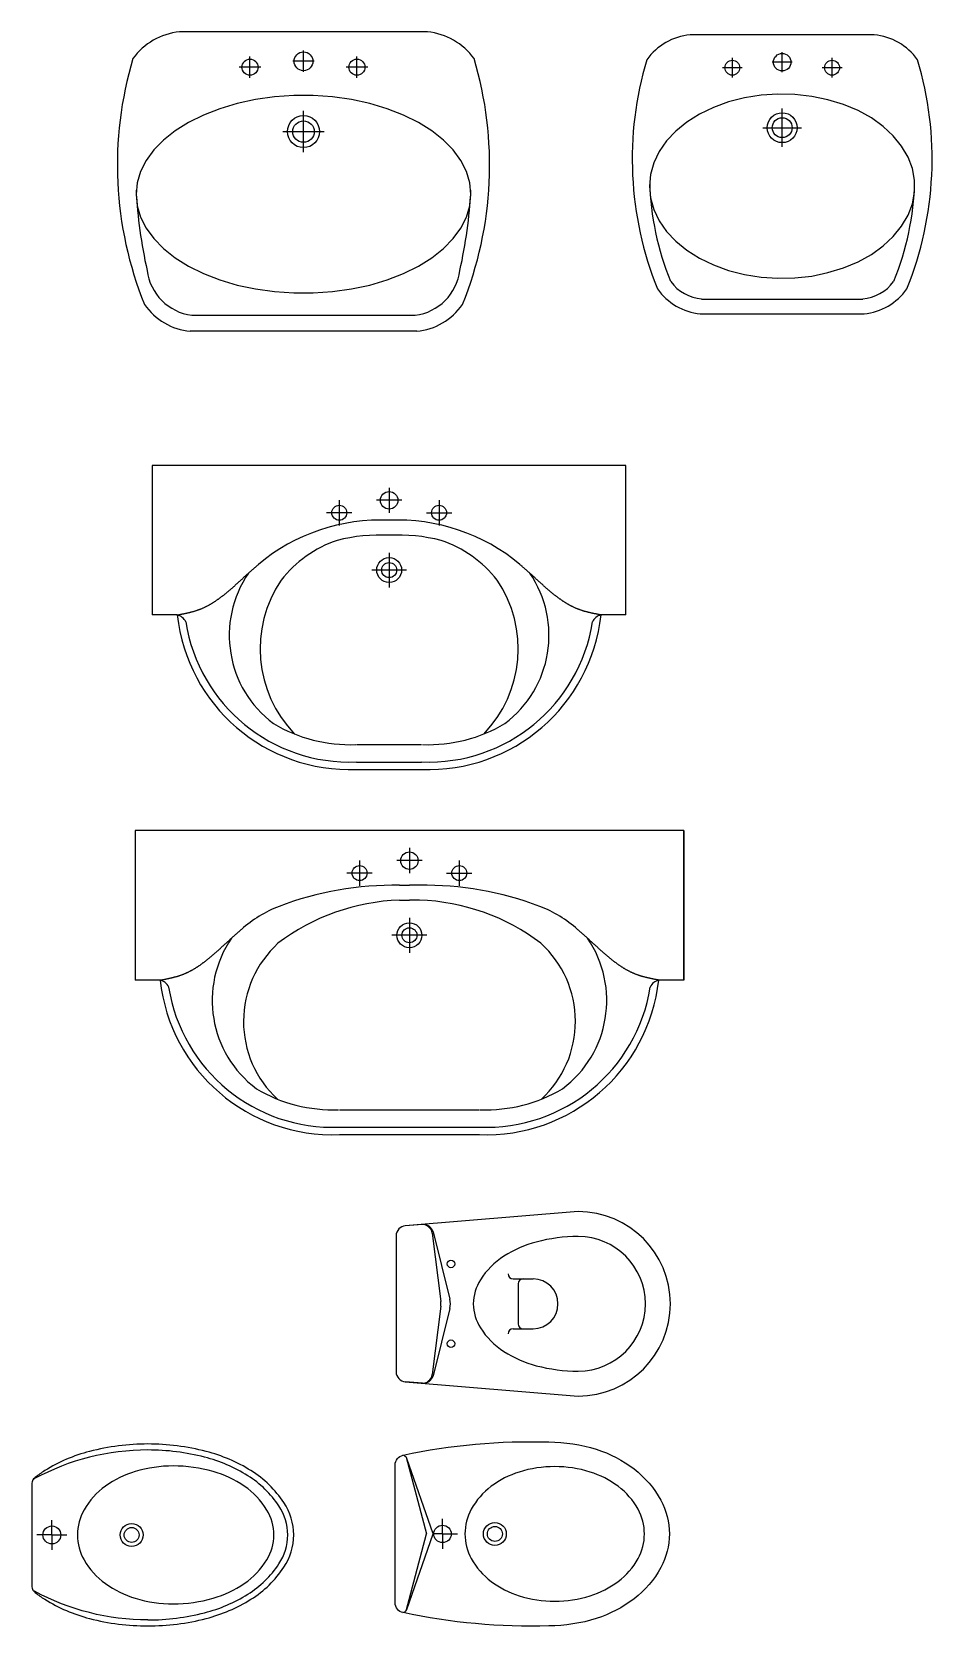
# Model space of a CAD drawing. Header units: millimetres. Extents: x 4.57 to 13.56, y 2.92 to 9.59.
# Drawn here: x 7.238 to 9.044, y 2.928 to 6.127 of the extents above; entities that cross this region are included whole.
import ezdxf

# ---------------------------------------------------------------- set-up
doc = ezdxf.new("R2010")
doc.units = ezdxf.units.MM

msp = doc.modelspace()

# ---------------------------------------------------------------- linework, layer by layer
at = {"color": 18, "true_color": 0x000000}
for p, q in [((8.0316, 6.1266), (7.5343, 6.1266)), ((8.9276, 6.1208), (8.5585, 6.1208)), ((7.6757, 6.0344), (7.6757, 6.0773)), ((7.783, 6.0462), (7.783, 6.0891)), ((7.8902, 6.0344), (7.8902, 6.0773)), ((8.7431, 6.0458), (8.7431, 6.0858)), ((7.6972, 6.0558), (7.6543, 6.0558)), ((7.8044, 6.0676), (7.7615, 6.0676)), ((7.9117, 6.0558), (7.8688, 6.0558)), ((8.6631, 6.0548), (8.6231, 6.0548)), ((8.6431, 6.0348), (8.6431, 6.0748)), ((8.7631, 6.0658), (8.7231, 6.0658)), ((8.8631, 6.0548), (8.8231, 6.0548)), ((8.8431, 6.0348), (8.8431, 6.0748)), ((7.783, 5.8853), (7.783, 5.968)), ((8.7431, 5.8958), (8.7431, 5.973)), ((7.7416, 5.9266), (7.8244, 5.9266)), ((8.7045, 5.9344), (8.7816, 5.9344)), ((8.5815, 5.5907), (8.9046, 5.5907)), ((7.559, 5.558), (8.007, 5.558)), ((8.5787, 5.5608), (8.9074, 5.5608)), ((8.01, 5.526), (7.556, 5.526)), ((8.4298, 5.2568), (7.4798, 5.2568)), ((7.4798, 5.2568), (7.4798, 4.9568)), ((8.4298, 4.9568), (8.4298, 5.2568)), ((7.8548, 5.1872), (7.8548, 5.1364)), ((7.9802, 5.1868), (7.9294, 5.1868)), ((7.9548, 5.2122), (7.9548, 5.1614)), ((8.0548, 5.1872), (8.0548, 5.1364)), ((7.8802, 5.1618), (7.8294, 5.1618)), ((8.0294, 5.1618), (8.0802, 5.1618)), ((7.9548, 5.0818), (7.9548, 5.0118)), ((7.9898, 5.0468), (7.9198, 5.0468)), ((7.5298, 4.9568), (7.4798, 4.9568)), ((8.4298, 4.9568), (8.3798, 4.9568)), ((7.8896, 4.6968), (8.02, 4.6968)), ((7.8896, 4.6618), (8.02, 4.6618)), ((7.8896, 4.6468), (8.02, 4.6468)), ((8.5455, 4.5243), (7.4455, 4.5243)), ((7.4455, 4.5243), (7.4455, 4.2243)), ((8.5455, 4.2243), (8.5455, 4.5243)), ((8.5455, 4.5243), (8.5455, 4.2243)), ((7.9955, 4.4893), (7.9955, 4.4385)), ((7.8955, 4.4643), (7.8955, 4.4135)), ((8.0209, 4.4639), (7.9701, 4.4639)), ((8.0955, 4.4643), (8.0955, 4.4135)), ((7.9209, 4.4389), (7.8701, 4.4389)), ((7.9757, 4.4148), (7.9955, 4.4148)), ((8.0154, 4.4148), (7.9955, 4.4148)), ((8.0701, 4.4389), (8.1209, 4.4389)), ((7.9757, 4.3848), (7.9955, 4.3848)), ((8.0154, 4.3848), (7.9955, 4.3848)), ((7.9955, 4.3493), (7.9955, 4.2793)), ((8.0305, 4.3143), (7.9605, 4.3143)), ((7.4955, 4.2243), (7.4455, 4.2243)), ((8.5455, 4.2243), (8.4955, 4.2243)), ((7.8553, 3.9643), (8.1358, 3.9643)), ((7.8553, 3.9293), (8.1358, 3.9293)), ((7.8553, 3.9143), (8.1358, 3.9143)), ((8.0219, 3.7341), (7.9872, 3.7313)), ((8.0197, 3.734), (7.9872, 3.7313)), ((8.0412, 3.7165), (8.0582, 3.5797)), ((8.0429, 3.719), (8.0764, 3.5844)), ((8.2034, 3.6248), (8.2434, 3.6248)), ((8.2134, 3.6148), (8.2134, 3.5748)), ((8.2234, 3.6248), (8.2434, 3.6248)), ((8.0582, 3.5698), (8.0412, 3.4331)), ((8.0764, 3.5651), (8.0429, 3.4305)), ((8.2134, 3.5748), (8.2134, 3.5348)), ((8.2034, 3.5248), (8.2434, 3.5248)), ((8.2234, 3.5248), (8.2434, 3.5248)), ((8.0219, 3.4154), (7.9872, 3.4183)), ((8.0197, 3.4156), (7.9872, 3.4183)), ((7.9886, 3.2672), (8.03, 3.1132)), ((8.0428, 3.1132), (7.99, 3.2646)), ((7.2783, 3.1111), (7.2783, 3.1411)), ((8.0618, 3.1132), (8.0618, 3.1432)), ((7.2783, 3.1111), (7.2483, 3.1111)), ((7.2783, 3.1111), (7.2783, 3.0811)), ((7.2783, 3.1111), (7.3083, 3.1111)), ((7.9886, 2.9592), (8.03, 3.1132)), ((7.99, 2.9618), (8.0428, 3.1132)), ((8.0618, 3.1132), (8.0428, 3.1132)), ((8.0618, 3.1132), (8.0918, 3.1132)), ((8.0618, 3.1132), (8.0618, 3.0832))]:
    msp.add_line(p, q, dxfattribs=at)
at = {"color": 18, "true_color": 0x000000, "flags": 128}
for points in [[(7.4472, 5.8008), (7.4495, 5.7778), (7.4562, 5.7551), (7.4674, 5.733), (7.4829, 5.7118), (7.5024, 5.6919), (7.5257, 5.6734), (7.5525, 5.6566), (7.5825, 5.6418), (7.6151, 5.6291), (7.65, 5.6188), (7.6867, 5.6109), (7.7247, 5.6055), (7.7635, 5.6029), (7.8025, 5.6029), (7.8413, 5.6055), (7.8793, 5.6109), (7.916, 5.6188), (7.9509, 5.6291), (7.9835, 5.6418), (8.0134, 5.6566), (8.0402, 5.6734), (8.0636, 5.6919), (8.0831, 5.7118), (8.0985, 5.733), (8.1097, 5.7551), (8.1165, 5.7778), (8.1188, 5.8008), (8.1165, 5.8238), (8.1097, 5.8465), (8.0985, 5.8686), (8.0831, 5.8898), (8.0636, 5.9097), (8.0402, 5.9282), (8.0134, 5.945), (7.9835, 5.9598), (7.9509, 5.9725), (7.916, 5.9829), (7.8793, 5.9907), (7.8413, 5.9961), (7.8025, 5.9987), (7.7635, 5.9987), (7.7247, 5.9961), (7.6867, 5.9907), (7.65, 5.9829), (7.6151, 5.9725), (7.5825, 5.9598), (7.5525, 5.945), (7.5257, 5.9282), (7.5024, 5.9097), (7.4829, 5.8898), (7.4674, 5.8686), (7.4562, 5.8465), (7.4495, 5.8238)], [(8.4771, 5.8171), (8.4792, 5.7934), (8.4858, 5.7702), (8.4965, 5.7477), (8.5113, 5.7263), (8.5299, 5.7065), (8.552, 5.6885), (8.5772, 5.6725), (8.6052, 5.659), (8.6354, 5.648), (8.6674, 5.6398), (8.7006, 5.6346), (8.7345, 5.6323), (8.7686, 5.6331), (8.8023, 5.6368), (8.8349, 5.6436), (8.8661, 5.6532), (8.8952, 5.6654), (8.9219, 5.6802), (8.9456, 5.6972), (8.966, 5.7162), (8.9827, 5.7369), (8.9955, 5.7588), (9.0042, 5.7817), (9.0085, 5.8052), (9.0085, 5.8289), (9.0042, 5.8524), (8.9955, 5.8753), (8.9827, 5.8973), (8.966, 5.9179), (8.9456, 5.9369), (8.9219, 5.9539), (8.8952, 5.9687), (8.8661, 5.981), (8.8349, 5.9905), (8.8023, 5.9973), (8.7686, 6.0011), (8.7345, 6.0018), (8.7006, 5.9996), (8.6674, 5.9943), (8.6354, 5.9861), (8.6052, 5.9751), (8.5772, 5.9616), (8.552, 5.9457), (8.5299, 5.9276), (8.5113, 5.9078), (8.4965, 5.8864), (8.4858, 5.864), (8.4792, 5.8407)]]:
    msp.add_lwpolyline(points, close=True, dxfattribs=at)
at = {"color": 18, "true_color": 0x000000}
for points in [[(7.9872, 3.4183), (8.3338, 3.3898, 1), (8.3338, 3.7598), (7.9872, 3.7313, 0.390393), (7.9688, 3.7114), (7.9688, 3.4382, 0.390393)], [(7.9668, 2.9748), (7.9668, 3.2516, -0.353669), (7.9826, 3.2712, -0.060433), (8.2752, 3.2977, -0.07695), (8.3703, 3.2829, -0.086815), (8.446, 3.2435, -0.105749), (8.4996, 3.1808, -0.125559), (8.5168, 3.1132, -0.125559), (8.4996, 3.0457, -0.105749), (8.446, 2.983, -0.086815), (8.3703, 2.9435, -0.07695), (8.2752, 2.9288, -0.060433), (7.9826, 2.9553, -0.353669)], [(7.2393, 3.2197, 0.113859), (7.2383, 3.2153), (7.2383, 3.0069, 0.113859), (7.2393, 3.0025, 0.113386), (7.2449, 2.9955, 0.026939), (7.2641, 2.9821, 0.076395), (7.354, 2.9435, 0.06333), (7.4708, 2.9286, 0.06333), (7.5877, 2.9435, 0.076395), (7.6776, 2.9821, 0.107132), (7.7437, 3.0463, 0.147539), (7.7633, 3.1111, 0.147539), (7.7437, 3.1759, 0.107132), (7.6776, 3.2402, 0.076395), (7.5877, 3.2787, 0.06333), (7.4708, 3.2936, 0.06333), (7.354, 3.2787, 0.076395), (7.2641, 3.2402, 0.026939), (7.2449, 3.2267, 0.113386)], [(8.2868, 2.9782, 0.075445), (8.3578, 2.989, 0.085783), (8.4141, 3.0178, 0.10607), (8.454, 3.0637, 0.126822), (8.4668, 3.1132, 0.126822), (8.454, 3.1628, 0.10607), (8.4141, 3.2087, 0.085783), (8.3578, 3.2374, 0.075445), (8.2868, 3.2482, 0.075445), (8.2158, 3.2374, 0.085783), (8.1595, 3.2087, 0.10607), (8.1196, 3.1628, 0.126822), (8.1068, 3.1132, 0.126822), (8.1196, 3.0637, 0.10607), (8.1595, 3.0178, 0.085783), (8.2158, 2.989, 0.075445)]]:
    msp.add_lwpolyline(points, format="xyb", close=True, dxfattribs=at)
for points in [[(8.3338, 3.7098, 0.065076), (8.2499, 3.6988, 0.077867), (8.1851, 3.6702, 0.107177), (8.1378, 3.623, 0.144223), (8.1236, 3.5748, 0.144223), (8.1378, 3.5266, 0.107177), (8.1851, 3.4793, 0.077867), (8.2499, 3.4507, 0.065076), (8.3338, 3.4398, 0.065076)], [(7.4708, 3.2816, 0.124428), (7.2435, 3.2241, 2.273585)], [(7.7513, 3.1111, 0.147539), (7.7337, 3.1692, 0.107132), (7.6713, 3.23, 0.076395), (7.5847, 3.2671, 0.06333), (7.4708, 3.2816, 0.06333)], [(7.5217, 3.2495, 0.072539), (7.4457, 3.2384, 0.083708), (7.3858, 3.2089, 0.106587), (7.3429, 3.1615, 0.131335), (7.3295, 3.1111, 0.131773), (7.3429, 3.0609, 0.106587), (7.3858, 3.0135, 0.083708), (7.4457, 2.984, 0.072539), (7.5217, 2.9729, 0.072586)], [(7.5217, 2.9729, 0.069329), (7.6018, 2.9841, 0.081285), (7.6643, 3.0135, 0.106983), (7.7095, 3.0613, 0.137094), (7.7234, 3.1111, 0.136637), (7.7095, 3.1611, 0.106983), (7.6643, 3.2089, 0.081285), (7.6018, 3.2383, 0.069329), (7.5217, 3.2495, 0.069374)], [(7.4708, 2.9406, 0.06333), (7.5847, 2.9551, 0.076395), (7.6713, 2.9922, 0.107132), (7.7337, 3.053, 0.147539), (7.7513, 3.1111, 0.147539)], [(7.4708, 2.9406, -0.124428), (7.2435, 2.9981, -2.273585)]]:
    msp.add_lwpolyline(points, format="xyb", dxfattribs=at)
for points in [[(7.5298, 4.9568, 0), (7.5308, 4.957, 0), (7.5318, 4.9572, 0), (7.5328, 4.9574, 0), (7.5338, 4.9576, 0), (7.5348, 4.9578, 0), (7.5358, 4.958, 0), (7.5368, 4.9582, 0), (7.5378, 4.9584, 0), (7.5389, 4.9586, 0), (7.5399, 4.9588, 0), (7.5409, 4.959, 0), (7.5419, 4.9592, 0), (7.5429, 4.9594, 0), (7.5439, 4.9596, 0), (7.5449, 4.9598, 0), (7.5459, 4.96, 0), (7.5469, 4.9602, 0), (7.5479, 4.9604, 0), (7.5489, 4.9606, 0), (7.5499, 4.9609, 0), (7.5509, 4.9611, 0), (7.5519, 4.9613, 0), (7.5529, 4.9615, 0), (7.5539, 4.9618, 0), (7.5549, 4.962, 0), (7.5558, 4.9623, 0), (7.5568, 4.9625, 0), (7.5578, 4.9628, 0), (7.5588, 4.963, 0), (7.5598, 4.9633, 0), (7.5608, 4.9635, 0), (7.5617, 4.9638, 0), (7.5627, 4.9641, 0), (7.5637, 4.9644, 0), (7.5647, 4.9647, 0), (7.5656, 4.965, 0), (7.5666, 4.9652, 0), (7.5676, 4.9656, 0), (7.5685, 4.9659, 0), (7.5695, 4.9662, 0), (7.5704, 4.9665, 0), (7.5714, 4.9668, 0), (7.5723, 4.9672, 0), (7.5733, 4.9675, 0), (7.5742, 4.9679, 0), (7.5752, 4.9682, 0), (7.5761, 4.9686, 0), (7.577, 4.969, 0), (7.578, 4.9693, 0), (7.5789, 4.9697, 0), (7.5798, 4.9701, 0), (7.5807, 4.9705, 0), (7.5817, 4.9709, 0), (7.5826, 4.9713, 0), (7.5835, 4.9717, 0), (7.5844, 4.9722, 0), (7.5853, 4.9726, 0), (7.5862, 4.973, 0), (7.5871, 4.9735, 0), (7.588, 4.9739, 0), (7.5889, 4.9744, 0), (7.5898, 4.9749, 0), (7.5907, 4.9753, 0), (7.5916, 4.9758, 0), (7.5925, 4.9763, 0), (7.5933, 4.9768, 0), (7.5942, 4.9773, 0), (7.5951, 4.9778, 0), (7.596, 4.9783, 0), (7.5969, 4.9788, 0), (7.5977, 4.9793, 0), (7.5986, 4.9798, 0), (7.5995, 4.9803, 0), (7.6003, 4.9809, 0), (7.6012, 4.9814, 0), (7.6021, 4.9819, 0), (7.6029, 4.9825, 0), (7.6038, 4.983, 0), (7.6046, 4.9836, 0), (7.6055, 4.9841, 0), (7.6063, 4.9847, 0), (7.6072, 4.9853, 0), (7.608, 4.9858, 0), (7.6088, 4.9864, 0), (7.6097, 4.987, 0), (7.6105, 4.9876, 0), (7.6114, 4.9882, 0), (7.6122, 4.9888, 0), (7.613, 4.9894, 0), (7.6139, 4.99, 0), (7.6147, 4.9906, 0), (7.6155, 4.9912, 0), (7.6163, 4.9918, 0), (7.6172, 4.9924, 0), (7.618, 4.993, 0), (7.6188, 4.9936, 0), (7.6196, 4.9943, 0), (7.6204, 4.9949, 0), (7.6212, 4.9955, 0), (7.6221, 4.9962, 0), (7.6229, 4.9968, 0), (7.6237, 4.9975, 0), (7.6245, 4.9981, 0), (7.6253, 4.9987, 0), (7.6261, 4.9994, 0), (7.6269, 5, 0), (7.6277, 5.0007, 0), (7.6285, 5.0014, 0), (7.6293, 5.002, 0), (7.6301, 5.0027, 0), (7.6309, 5.0034, 0), (7.6317, 5.004, 0), (7.6325, 5.0047, 0), (7.6333, 5.0054, 0), (7.6341, 5.006, 0), (7.6349, 5.0067, 0), (7.6356, 5.0074, 0), (7.6364, 5.0081, 0), (7.6372, 5.0087, 0), (7.638, 5.0094, 0), (7.6388, 5.0101, 0), (7.6396, 5.0108, 0), (7.6404, 5.0115, 0), (7.6411, 5.0122, 0), (7.6419, 5.0129, 0), (7.6427, 5.0135, 0), (7.6435, 5.0142, 0), (7.6443, 5.0149, 0), (7.645, 5.0156, 0), (7.6458, 5.0163, 0), (7.6466, 5.017, 0), (7.6474, 5.0177, 0), (7.6481, 5.0184, 0), (7.6489, 5.0191, 0), (7.6497, 5.0198, 0), (7.6504, 5.0205, 0), (7.6512, 5.0212, 0), (7.652, 5.0219, 0), (7.6528, 5.0226, 0), (7.6535, 5.0233, 0), (7.6543, 5.024, 0), (7.6551, 5.0247, 0), (7.6558, 5.0254, 0), (7.6566, 5.0261, 0), (7.6574, 5.0268, 0), (7.6581, 5.0275, 0), (7.6589, 5.0282, 0), (7.6597, 5.0289, 0), (7.6604, 5.0296, 0), (7.6612, 5.0303, 0), (7.6619, 5.031, 0), (7.6627, 5.0317, 0), (7.6635, 5.0324, 0), (7.6642, 5.0331, 0), (7.665, 5.0338, 0), (7.6658, 5.0345, 0), (7.6665, 5.0352, 0), (7.6673, 5.0359, 0), (7.6681, 5.0366, 0), (7.6688, 5.0373, 0), (7.6696, 5.0379, 0), (7.6703, 5.0386, 0), (7.6711, 5.0393, 0), (7.6719, 5.04, 0), (7.6726, 5.0407, 0), (7.6734, 5.0414, 0), (7.6742, 5.0421, 0), (7.6749, 5.0428, 0), (7.6757, 5.0435, 0), (7.6764, 5.0442, 0), (7.6772, 5.0449, 0), (7.678, 5.0455, 0), (7.6787, 5.0462, 0), (7.6795, 5.0469, 0), (7.6803, 5.0476, 0), (7.681, 5.0483, 0), (7.6818, 5.049, 0), (7.6826, 5.0496, 0), (7.6833, 5.0503, 0), (7.6841, 5.051, 0), (7.6849, 5.0517, 0), (7.6856, 5.0523, 0), (7.6864, 5.053, 0), (7.6872, 5.0537, 0), (7.6879, 5.0544, 0), (7.6887, 5.055, 0), (7.6895, 5.0557, 0), (7.6903, 5.0563, 0), (7.691, 5.057, 0), (7.6918, 5.0577, 0), (7.6926, 5.0583, 0)], [(8.3798, 4.9568, 0), (8.3788, 4.957, 0), (8.3777, 4.9572, 0), (8.3767, 4.9574, 0), (8.3757, 4.9576, 0), (8.3747, 4.9578, 0), (8.3737, 4.958, 0), (8.3727, 4.9582, 0), (8.3717, 4.9584, 0), (8.3707, 4.9586, 0), (8.3697, 4.9588, 0), (8.3687, 4.959, 0), (8.3677, 4.9592, 0), (8.3667, 4.9594, 0), (8.3656, 4.9596, 0), (8.3646, 4.9598, 0), (8.3636, 4.96, 0), (8.3626, 4.9602, 0), (8.3616, 4.9604, 0), (8.3606, 4.9606, 0), (8.3596, 4.9609, 0), (8.3586, 4.9611, 0), (8.3577, 4.9613, 0), (8.3567, 4.9615, 0), (8.3557, 4.9618, 0), (8.3547, 4.962, 0), (8.3537, 4.9623, 0), (8.3527, 4.9625, 0), (8.3517, 4.9628, 0), (8.3507, 4.963, 0), (8.3498, 4.9633, 0), (8.3488, 4.9635, 0), (8.3478, 4.9638, 0), (8.3468, 4.9641, 0), (8.3458, 4.9644, 0), (8.3449, 4.9647, 0), (8.3439, 4.965, 0), (8.3429, 4.9652, 0), (8.342, 4.9656, 0), (8.341, 4.9659, 0), (8.3401, 4.9662, 0), (8.3391, 4.9665, 0), (8.3382, 4.9668, 0), (8.3372, 4.9672, 0), (8.3363, 4.9675, 0), (8.3353, 4.9679, 0), (8.3344, 4.9682, 0), (8.3334, 4.9686, 0), (8.3325, 4.969, 0), (8.3316, 4.9693, 0), (8.3306, 4.9697, 0), (8.3297, 4.9701, 0), (8.3288, 4.9705, 0), (8.3279, 4.9709, 0), (8.327, 4.9713, 0), (8.3261, 4.9717, 0), (8.3251, 4.9722, 0), (8.3242, 4.9726, 0), (8.3233, 4.973, 0), (8.3224, 4.9735, 0), (8.3215, 4.9739, 0), (8.3206, 4.9744, 0), (8.3197, 4.9749, 0), (8.3188, 4.9753, 0), (8.318, 4.9758, 0), (8.3171, 4.9763, 0), (8.3162, 4.9768, 0), (8.3153, 4.9773, 0), (8.3144, 4.9778, 0), (8.3136, 4.9783, 0), (8.3127, 4.9788, 0), (8.3118, 4.9793, 0), (8.3109, 4.9798, 0), (8.3101, 4.9803, 0), (8.3092, 4.9809, 0), (8.3083, 4.9814, 0), (8.3075, 4.9819, 0), (8.3066, 4.9825, 0), (8.3058, 4.983, 0), (8.3049, 4.9836, 0), (8.3041, 4.9841, 0), (8.3032, 4.9847, 0), (8.3024, 4.9853, 0), (8.3015, 4.9858, 0), (8.3007, 4.9864, 0), (8.2998, 4.987, 0), (8.299, 4.9876, 0), (8.2982, 4.9882, 0), (8.2973, 4.9888, 0), (8.2965, 4.9894, 0), (8.2957, 4.99, 0), (8.2948, 4.9906, 0), (8.294, 4.9912, 0), (8.2932, 4.9918, 0), (8.2924, 4.9924, 0), (8.2916, 4.993, 0), (8.2907, 4.9936, 0), (8.2899, 4.9943, 0), (8.2891, 4.9949, 0), (8.2883, 4.9955, 0), (8.2875, 4.9962, 0), (8.2867, 4.9968, 0), (8.2859, 4.9975, 0), (8.285, 4.9981, 0), (8.2842, 4.9987, 0), (8.2834, 4.9994, 0), (8.2826, 5, 0), (8.2818, 5.0007, 0), (8.281, 5.0014, 0), (8.2802, 5.002, 0), (8.2794, 5.0027, 0), (8.2786, 5.0034, 0), (8.2778, 5.004, 0), (8.277, 5.0047, 0), (8.2763, 5.0054, 0), (8.2755, 5.006, 0), (8.2747, 5.0067, 0), (8.2739, 5.0074, 0), (8.2731, 5.0081, 0), (8.2723, 5.0087, 0), (8.2715, 5.0094, 0), (8.2707, 5.0101, 0), (8.27, 5.0108, 0), (8.2692, 5.0115, 0), (8.2684, 5.0122, 0), (8.2676, 5.0129, 0), (8.2668, 5.0135, 0), (8.2661, 5.0142, 0), (8.2653, 5.0149, 0), (8.2645, 5.0156, 0), (8.2637, 5.0163, 0), (8.263, 5.017, 0), (8.2622, 5.0177, 0), (8.2614, 5.0184, 0), (8.2606, 5.0191, 0), (8.2599, 5.0198, 0), (8.2591, 5.0205, 0), (8.2583, 5.0212, 0), (8.2576, 5.0219, 0), (8.2568, 5.0226, 0), (8.256, 5.0233, 0), (8.2552, 5.024, 0), (8.2545, 5.0247, 0), (8.2537, 5.0254, 0), (8.2529, 5.0261, 0), (8.2522, 5.0268, 0), (8.2514, 5.0275, 0), (8.2506, 5.0282, 0), (8.2499, 5.0289, 0), (8.2491, 5.0296, 0), (8.2484, 5.0303, 0), (8.2476, 5.031, 0), (8.2468, 5.0317, 0), (8.2461, 5.0324, 0), (8.2453, 5.0331, 0), (8.2445, 5.0338, 0), (8.2438, 5.0345, 0), (8.243, 5.0352, 0), (8.2422, 5.0359, 0), (8.2415, 5.0366, 0), (8.2407, 5.0373, 0), (8.24, 5.0379, 0), (8.2392, 5.0386, 0), (8.2384, 5.0393, 0), (8.2377, 5.04, 0), (8.2369, 5.0407, 0), (8.2361, 5.0414, 0), (8.2354, 5.0421, 0), (8.2346, 5.0428, 0), (8.2339, 5.0435, 0), (8.2331, 5.0442, 0), (8.2323, 5.0449, 0), (8.2316, 5.0455, 0), (8.2308, 5.0462, 0), (8.23, 5.0469, 0), (8.2293, 5.0476, 0), (8.2285, 5.0483, 0), (8.2277, 5.049, 0), (8.227, 5.0496, 0), (8.2262, 5.0503, 0), (8.2254, 5.051, 0), (8.2247, 5.0517, 0), (8.2239, 5.0523, 0), (8.2231, 5.053, 0), (8.2224, 5.0537, 0), (8.2216, 5.0544, 0), (8.2208, 5.055, 0), (8.2201, 5.0557, 0), (8.2193, 5.0563, 0), (8.2185, 5.057, 0), (8.2177, 5.0577, 0), (8.217, 5.0583, 0)], [(7.4955, 4.2243, 0), (7.4965, 4.2245, 0), (7.4976, 4.2247, 0), (7.4986, 4.2249, 0), (7.4996, 4.2251, 0), (7.5006, 4.2252, 0), (7.5016, 4.2254, 0), (7.5026, 4.2256, 0), (7.5036, 4.2258, 0), (7.5046, 4.226, 0), (7.5056, 4.2262, 0), (7.5066, 4.2264, 0), (7.5076, 4.2266, 0), (7.5087, 4.2268, 0), (7.5097, 4.227, 0), (7.5107, 4.2272, 0), (7.5117, 4.2275, 0), (7.5127, 4.2277, 0), (7.5137, 4.2279, 0), (7.5147, 4.2281, 0), (7.5157, 4.2283, 0), (7.5167, 4.2286, 0), (7.5177, 4.2288, 0), (7.5186, 4.229, 0), (7.5196, 4.2292, 0), (7.5206, 4.2295, 0), (7.5216, 4.2297, 0), (7.5226, 4.23, 0), (7.5236, 4.2302, 0), (7.5246, 4.2305, 0), (7.5256, 4.2307, 0), (7.5265, 4.231, 0), (7.5275, 4.2313, 0), (7.5285, 4.2316, 0), (7.5295, 4.2318, 0), (7.5304, 4.2321, 0), (7.5314, 4.2324, 0), (7.5324, 4.2327, 0), (7.5333, 4.233, 0), (7.5343, 4.2333, 0), (7.5352, 4.2336, 0), (7.5362, 4.234, 0), (7.5371, 4.2343, 0), (7.5381, 4.2346, 0), (7.539, 4.235, 0), (7.54, 4.2353, 0), (7.5409, 4.2357, 0), (7.5419, 4.2361, 0), (7.5428, 4.2364, 0), (7.5437, 4.2368, 0), (7.5447, 4.2372, 0), (7.5456, 4.2376, 0), (7.5465, 4.238, 0), (7.5474, 4.2384, 0), (7.5483, 4.2388, 0), (7.5493, 4.2392, 0), (7.5502, 4.2396, 0), (7.5511, 4.2401, 0), (7.552, 4.2405, 0), (7.5529, 4.241, 0), (7.5538, 4.2414, 0), (7.5547, 4.2419, 0), (7.5556, 4.2423, 0), (7.5565, 4.2428, 0), (7.5573, 4.2433, 0), (7.5582, 4.2438, 0), (7.5591, 4.2442, 0), (7.56, 4.2447, 0), (7.5609, 4.2452, 0), (7.5618, 4.2457, 0), (7.5626, 4.2462, 0), (7.5635, 4.2468, 0), (7.5644, 4.2473, 0), (7.5652, 4.2478, 0), (7.5661, 4.2483, 0), (7.567, 4.2489, 0), (7.5678, 4.2494, 0), (7.5687, 4.2499, 0), (7.5695, 4.2505, 0), (7.5704, 4.251, 0), (7.5712, 4.2516, 0), (7.5721, 4.2522, 0), (7.5729, 4.2527, 0), (7.5738, 4.2533, 0), (7.5746, 4.2539, 0), (7.5755, 4.2545, 0), (7.5763, 4.2551, 0), (7.5771, 4.2556, 0), (7.578, 4.2562, 0), (7.5788, 4.2568, 0), (7.5796, 4.2574, 0), (7.5805, 4.258, 0), (7.5813, 4.2586, 0), (7.5821, 4.2593, 0), (7.5829, 4.2599, 0), (7.5837, 4.2605, 0), (7.5846, 4.2611, 0), (7.5854, 4.2617, 0), (7.5862, 4.2624, 0), (7.587, 4.263, 0), (7.5878, 4.2636, 0), (7.5886, 4.2643, 0), (7.5894, 4.2649, 0), (7.5903, 4.2656, 0), (7.5911, 4.2662, 0), (7.5919, 4.2669, 0), (7.5927, 4.2675, 0), (7.5935, 4.2682, 0), (7.5943, 4.2688, 0), (7.5951, 4.2695, 0), (7.5959, 4.2702, 0), (7.5967, 4.2708, 0), (7.5975, 4.2715, 0), (7.5983, 4.2722, 0), (7.599, 4.2728, 0), (7.5998, 4.2735, 0), (7.6006, 4.2742, 0), (7.6014, 4.2749, 0), (7.6022, 4.2755, 0), (7.603, 4.2762, 0), (7.6038, 4.2769, 0), (7.6046, 4.2776, 0), (7.6053, 4.2783, 0), (7.6061, 4.279, 0), (7.6069, 4.2796, 0), (7.6077, 4.2803, 0), (7.6085, 4.281, 0), (7.6092, 4.2817, 0), (7.61, 4.2824, 0), (7.6108, 4.2831, 0), (7.6116, 4.2838, 0), (7.6123, 4.2845, 0), (7.6131, 4.2852, 0), (7.6139, 4.2859, 0), (7.6147, 4.2866, 0), (7.6154, 4.2873, 0), (7.6162, 4.288, 0), (7.617, 4.2887, 0), (7.6178, 4.2894, 0), (7.6185, 4.2901, 0), (7.6193, 4.2908, 0), (7.6201, 4.2915, 0), (7.6208, 4.2922, 0), (7.6216, 4.2929, 0), (7.6224, 4.2936, 0), (7.6231, 4.2943, 0), (7.6239, 4.295, 0), (7.6247, 4.2956, 0), (7.6254, 4.2963, 0), (7.6262, 4.297, 0), (7.627, 4.2977, 0), (7.6277, 4.2984, 0), (7.6285, 4.2991, 0), (7.6292, 4.2998, 0), (7.63, 4.3005, 0), (7.6308, 4.3012, 0), (7.6315, 4.3019, 0), (7.6323, 4.3026, 0), (7.6331, 4.3033, 0), (7.6338, 4.304, 0), (7.6346, 4.3047, 0), (7.6353, 4.3054, 0), (7.6361, 4.3061, 0), (7.6369, 4.3068, 0), (7.6376, 4.3075, 0), (7.6384, 4.3082, 0), (7.6392, 4.3089, 0), (7.6399, 4.3096, 0), (7.6407, 4.3103, 0), (7.6415, 4.3109, 0), (7.6422, 4.3116, 0), (7.643, 4.3123, 0), (7.6437, 4.313, 0), (7.6445, 4.3137, 0), (7.6453, 4.3144, 0), (7.646, 4.3151, 0), (7.6468, 4.3157, 0), (7.6476, 4.3164, 0), (7.6483, 4.3171, 0), (7.6491, 4.3178, 0), (7.6499, 4.3185, 0), (7.6506, 4.3191, 0), (7.6514, 4.3198, 0), (7.6522, 4.3205, 0), (7.6529, 4.3212, 0), (7.6537, 4.3218, 0), (7.6545, 4.3225, 0), (7.6553, 4.3232, 0), (7.656, 4.3238, 0), (7.6568, 4.3245, 0), (7.6576, 4.3251, 0), (7.6583, 4.3258, 0)], [(8.4955, 4.2243, 0), (8.4945, 4.2245, 0), (8.4935, 4.2247, 0), (8.4925, 4.2249, 0), (8.4915, 4.2251, 0), (8.4905, 4.2252, 0), (8.4895, 4.2254, 0), (8.4885, 4.2256, 0), (8.4875, 4.2258, 0), (8.4864, 4.226, 0), (8.4854, 4.2262, 0), (8.4844, 4.2264, 0), (8.4834, 4.2266, 0), (8.4824, 4.2268, 0), (8.4814, 4.227, 0), (8.4804, 4.2272, 0), (8.4794, 4.2275, 0), (8.4784, 4.2277, 0), (8.4774, 4.2279, 0), (8.4764, 4.2281, 0), (8.4754, 4.2283, 0), (8.4744, 4.2286, 0), (8.4734, 4.2288, 0), (8.4724, 4.229, 0), (8.4714, 4.2292, 0), (8.4704, 4.2295, 0), (8.4695, 4.2297, 0), (8.4685, 4.23, 0), (8.4675, 4.2302, 0), (8.4665, 4.2305, 0), (8.4655, 4.2307, 0), (8.4645, 4.231, 0), (8.4636, 4.2313, 0), (8.4626, 4.2316, 0), (8.4616, 4.2318, 0), (8.4606, 4.2321, 0), (8.4597, 4.2324, 0), (8.4587, 4.2327, 0), (8.4577, 4.233, 0), (8.4568, 4.2333, 0), (8.4558, 4.2336, 0), (8.4549, 4.234, 0), (8.4539, 4.2343, 0), (8.453, 4.2346, 0), (8.452, 4.235, 0), (8.4511, 4.2353, 0), (8.4501, 4.2357, 0), (8.4492, 4.2361, 0), (8.4483, 4.2364, 0), (8.4473, 4.2368, 0), (8.4464, 4.2372, 0), (8.4455, 4.2376, 0), (8.4446, 4.238, 0), (8.4437, 4.2384, 0), (8.4427, 4.2388, 0), (8.4418, 4.2392, 0), (8.4409, 4.2396, 0), (8.44, 4.2401, 0), (8.4391, 4.2405, 0), (8.4382, 4.241, 0), (8.4373, 4.2414, 0), (8.4364, 4.2419, 0), (8.4355, 4.2423, 0), (8.4346, 4.2428, 0), (8.4337, 4.2433, 0), (8.4328, 4.2438, 0), (8.432, 4.2442, 0), (8.4311, 4.2447, 0), (8.4302, 4.2452, 0), (8.4293, 4.2457, 0), (8.4284, 4.2462, 0), (8.4276, 4.2468, 0), (8.4267, 4.2473, 0), (8.4258, 4.2478, 0), (8.425, 4.2483, 0), (8.4241, 4.2489, 0), (8.4233, 4.2494, 0), (8.4224, 4.2499, 0), (8.4215, 4.2505, 0), (8.4207, 4.251, 0), (8.4198, 4.2516, 0), (8.419, 4.2522, 0), (8.4181, 4.2527, 0), (8.4173, 4.2533, 0), (8.4165, 4.2539, 0), (8.4156, 4.2545, 0), (8.4148, 4.2551, 0), (8.4139, 4.2556, 0), (8.4131, 4.2562, 0), (8.4123, 4.2568, 0), (8.4114, 4.2574, 0), (8.4106, 4.258, 0), (8.4098, 4.2586, 0), (8.409, 4.2593, 0), (8.4081, 4.2599, 0), (8.4073, 4.2605, 0), (8.4065, 4.2611, 0), (8.4057, 4.2617, 0), (8.4049, 4.2624, 0), (8.4041, 4.263, 0), (8.4032, 4.2636, 0), (8.4024, 4.2643, 0), (8.4016, 4.2649, 0), (8.4008, 4.2656, 0), (8.4, 4.2662, 0), (8.3992, 4.2669, 0), (8.3984, 4.2675, 0), (8.3976, 4.2682, 0), (8.3968, 4.2688, 0), (8.396, 4.2695, 0), (8.3952, 4.2702, 0), (8.3944, 4.2708, 0), (8.3936, 4.2715, 0), (8.3928, 4.2722, 0), (8.392, 4.2728, 0), (8.3912, 4.2735, 0), (8.3904, 4.2742, 0), (8.3897, 4.2749, 0), (8.3889, 4.2755, 0), (8.3881, 4.2762, 0), (8.3873, 4.2769, 0), (8.3865, 4.2776, 0), (8.3857, 4.2783, 0), (8.3849, 4.279, 0), (8.3842, 4.2796, 0), (8.3834, 4.2803, 0), (8.3826, 4.281, 0), (8.3818, 4.2817, 0), (8.3811, 4.2824, 0), (8.3803, 4.2831, 0), (8.3795, 4.2838, 0), (8.3787, 4.2845, 0), (8.3779, 4.2852, 0), (8.3772, 4.2859, 0), (8.3764, 4.2866, 0), (8.3756, 4.2873, 0), (8.3749, 4.288, 0), (8.3741, 4.2887, 0), (8.3733, 4.2894, 0), (8.3726, 4.2901, 0), (8.3718, 4.2908, 0), (8.371, 4.2915, 0), (8.3702, 4.2922, 0), (8.3695, 4.2929, 0), (8.3687, 4.2936, 0), (8.3679, 4.2943, 0), (8.3672, 4.295, 0), (8.3664, 4.2956, 0), (8.3656, 4.2963, 0), (8.3649, 4.297, 0), (8.3641, 4.2977, 0), (8.3634, 4.2984, 0), (8.3626, 4.2991, 0), (8.3618, 4.2998, 0), (8.3611, 4.3005, 0), (8.3603, 4.3012, 0), (8.3595, 4.3019, 0), (8.3588, 4.3026, 0), (8.358, 4.3033, 0), (8.3572, 4.304, 0), (8.3565, 4.3047, 0), (8.3557, 4.3054, 0), (8.355, 4.3061, 0), (8.3542, 4.3068, 0), (8.3534, 4.3075, 0), (8.3527, 4.3082, 0), (8.3519, 4.3089, 0), (8.3511, 4.3096, 0), (8.3504, 4.3103, 0), (8.3496, 4.3109, 0), (8.3489, 4.3116, 0), (8.3481, 4.3123, 0), (8.3473, 4.313, 0), (8.3466, 4.3137, 0), (8.3458, 4.3144, 0), (8.345, 4.3151, 0), (8.3443, 4.3157, 0), (8.3435, 4.3164, 0), (8.3427, 4.3171, 0), (8.342, 4.3178, 0), (8.3412, 4.3185, 0), (8.3404, 4.3191, 0), (8.3397, 4.3198, 0), (8.3389, 4.3205, 0), (8.3381, 4.3212, 0), (8.3374, 4.3218, 0), (8.3366, 4.3225, 0), (8.3358, 4.3232, 0), (8.335, 4.3238, 0), (8.3343, 4.3245, 0), (8.3335, 4.3251, 0), (8.3327, 4.3258, 0)]]:
    msp.add_polyline3d(points, dxfattribs=at)
for centre, radius in [((7.783, 6.0676), 0.0188), ((8.7431, 6.0658), 0.0175), ((7.6757, 6.0558), 0.0161), ((7.8902, 6.0558), 0.0161), ((8.6431, 6.0548), 0.015), ((8.8431, 6.0548), 0.015), ((7.783, 5.9266), 0.0322), ((8.7431, 5.9344), 0.03), ((8.7431, 5.9344), 0.02), ((7.783, 5.9266), 0.0215), ((7.9548, 5.1868), 0.0175), ((7.8548, 5.1618), 0.015), ((8.0548, 5.1618), 0.015), ((7.9548, 5.0468), 0.025), ((7.9548, 5.0468), 0.015), ((7.9955, 4.4639), 0.0175), ((7.8955, 4.4389), 0.015), ((8.0955, 4.4389), 0.015), ((7.9955, 4.3143), 0.025), ((7.9955, 4.3143), 0.015), ((8.0788, 3.6548), 0.0075), ((8.0788, 3.4948), 0.0075), ((8.1668, 3.1132), 0.023), ((7.2783, 3.1111), 0.018), ((7.4383, 3.1111), 0.023), ((7.4383, 3.1111), 0.015), ((8.0618, 3.1132), 0.0175), ((8.1668, 3.1132), 0.015)]:
    msp.add_circle(centre, radius, dxfattribs=at)
for centre, radius, start, end in [((7.5467, 5.9969), 0.1303, 95.4463, 144.2799), ((8.0193, 5.9969), 0.1303, 35.7201, 84.5537), ((8.5701, 5.9999), 0.1215, 95.4463, 144.2799), ((8.9161, 5.9999), 0.1215, 35.7201, 84.5537), ((8.1564, 5.8594), 0.7467, 163.3758, 202.0028), ((7.4096, 5.8594), 0.7467, 337.9972, 16.6242), ((9.1385, 5.8717), 0.6962, 163.3758, 202.0028), ((8.3476, 5.8717), 0.6962, 337.9972, 16.6242), ((9.0418, 5.8403), 0.5647, 181.5714, 202.2132), ((8.4443, 5.8403), 0.5647, 337.7868, 358.4286), ((8.4069, 5.8595), 0.9611, 183.005, 192.716), ((7.1591, 5.8595), 0.9611, 347.284, 356.995), ((7.5722, 5.6608), 0.1036, 187.0803, 262.6701), ((7.9938, 5.6608), 0.1036, 277.3299, 352.9197), ((8.5899, 5.6784), 0.118, 214.8824, 264.5558), ((8.5899, 5.6784), 0.088, 216.9516, 264.5558), ((8.8962, 5.6784), 0.088, 275.4442, 323.0484), ((8.8962, 5.6784), 0.118, 275.4442, 325.1176), ((7.568, 5.652), 0.1266, 214.8824, 264.5558), ((7.998, 5.652), 0.1266, 275.4442, 325.1176), ((7.9371, 4.7663), 0.3809, 87.3478, 129.9476), ((7.9724, 4.7663), 0.3809, 50.0524, 92.6522), ((7.9268, 4.8798), 0.2391, 108.6177, 142.0867), ((7.9371, 4.7663), 0.3509, 87.1208, 104.2967), ((7.9724, 4.7663), 0.3509, 75.7033, 92.8792), ((7.9827, 4.8798), 0.2391, 37.9133, 71.3823), ((7.8552, 4.916), 0.2211, 145.5882, 233.1946), ((7.9422, 4.8889), 0.2462, 145.9677, 223.9984), ((7.9673, 4.8889), 0.2462, 316.0016, 34.0323), ((8.0543, 4.916), 0.2211, 306.8054, 34.4118), ((7.8761, 4.995), 0.3484, 186.2856, 272.2163), ((7.5244, 4.9329), 0.0245, 23.9736, 77.3164), ((7.8761, 4.995), 0.3334, 188.9878, 272.2163), ((8.0335, 4.995), 0.3484, 267.7837, 353.7144), ((8.0335, 4.995), 0.3334, 267.7837, 351.0122), ((8.3851, 4.9329), 0.0245, 102.6836, 156.0264), ((7.8761, 4.995), 0.2984, 239.0837, 272.2163), ((8.0335, 4.995), 0.2984, 267.7837, 300.9163), ((7.9679, 3.7518), 0.663, 89.3316, 110.659), ((8.0231, 3.7518), 0.663, 69.341, 90.6684), ((7.9897, 3.9591), 0.4259, 91.8874, 127.2582), ((8.0014, 3.9591), 0.4259, 52.7418, 88.1126), ((7.8263, 4.137), 0.2527, 111.4115, 131.6437), ((8.1648, 4.137), 0.2527, 48.3563, 68.5885), ((7.821, 4.1834), 0.2211, 145.5882, 233.1946), ((7.8751, 4.1413), 0.2124, 132.4124, 227.2352), ((8.116, 4.1413), 0.2124, 312.7648, 47.5876), ((8.1701, 4.1834), 0.2211, 306.8054, 34.4118), ((7.8418, 4.2624), 0.3484, 186.2856, 272.2163), ((7.4902, 4.2004), 0.0245, 23.9736, 77.3164), ((8.1492, 4.2624), 0.3484, 267.7837, 353.7144), ((8.5009, 4.2004), 0.0245, 102.6836, 156.0264), ((7.8418, 4.2624), 0.3334, 188.9878, 272.2163), ((8.1492, 4.2624), 0.3334, 267.7837, 351.0122), ((7.8418, 4.2624), 0.2984, 239.0837, 272.2163), ((8.1492, 4.2624), 0.2984, 267.7837, 300.9163), ((8.0213, 3.714), 0.02, 7.092, 94.6987), ((8.0235, 3.7142), 0.02, 13.973, 94.6987), ((8.3338, 3.5748), 0.135, 270, 90), ((8.2034, 3.6348), 0.01, 180, 270), ((8.2234, 3.6148), 0.01, 90, 180), ((8.2434, 3.5748), 0.05, 270, 90), ((8.0376, 3.5748), 0.04, 346.027, 13.973), ((8.0185, 3.5748), 0.04, 352.908, 7.092), ((8.2034, 3.5148), 0.01, 90, 180), ((8.2234, 3.5348), 0.01, 180, 270), ((8.0213, 3.4355), 0.02, 265.3013, 352.908), ((8.0235, 3.4354), 0.02, 265.3013, 346.027), ((7.9805, 3.2613), 0.01, 19.1687, 78.4673), ((7.2483, 3.2153), 0.01, 118.3709, 154.0174), ((7.2483, 3.0069), 0.01, 205.9826, 241.6291), ((7.9805, 2.9651), 0.01, 281.5327, 340.8313)]:
    msp.add_arc(centre, radius, start, end, dxfattribs=at)

doc.saveas('drawing.dxf')
